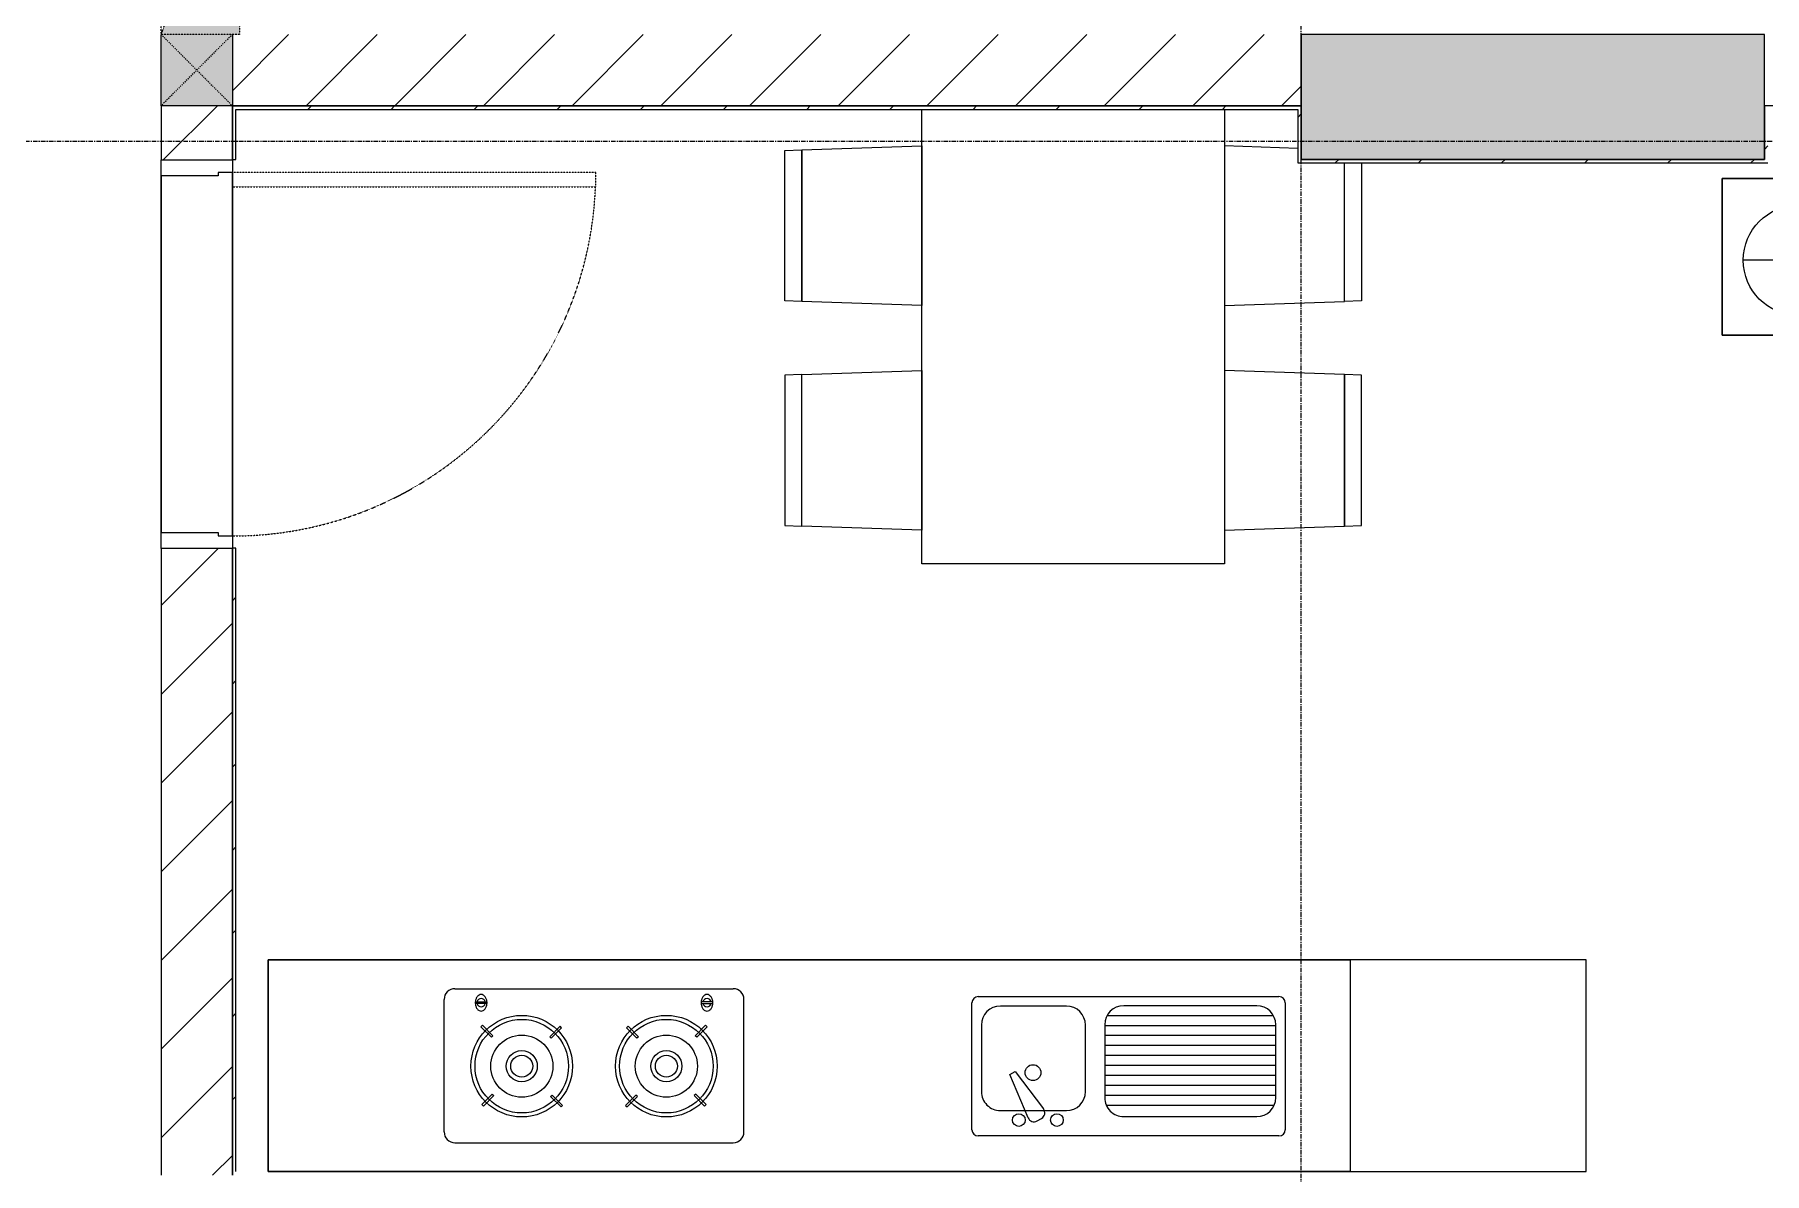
# Model space of a CAD drawing. Header units: millimetres. Extents: x 5356 to 209803, y -16346 to 109894.
# Drawn here: x 118497 to 123353, y 30642 to 33837 of the extents above; entities that cross this region are included whole.
import ezdxf

# ---------------------------------------------------------------- set-up
doc = ezdxf.new("R2010")
doc.units = ezdxf.units.MM
for name, pattern in [('Dash', [6, 3, -3]), ('Grid Line', [22.225, 12.7, -3.175, 3.175, -3.175]), ('NET VAN', [1.06, 0.53, -0.53])]:
    doc.linetypes.add(name, pattern=pattern)
for name, color, linetype, lineweight in [('0-1', 7, 'Continuous', 5), ('A-DETL-GENF-2', 9, 'NET VAN', 9), ('A-DOOR', 31, 'Continuous', 9), ('A-DOOR-FRAM', 31, 'Continuous', 9), ('A-FLOR-1', 9, 'Continuous', 9), ('A-WALL', 113, 'Continuous', 9), ('A-WALL-3', 113, 'Continuous', 18), ('A-WALL-PATT-2', 9, 'Continuous', 9), ('A-WALL-PATT-3', 111, 'Continuous', 9), ('E-FIRE', 2, 'Continuous', 9), ('I-FURN', 30, 'Continuous', 9), ('I-FURN-1', 9, 'Continuous', 9), ('I-WALL-1', 253, 'Continuous', 18), ('S-COLS', 52, 'Continuous', 9), ('S-COLS-1', 254, 'Continuous', 5), ('S-COLS-2', 253, 'Continuous', 18), ('S-COLS-3', 9, 'Continuous', 9), ('S-COLS-4', 52, 'Continuous', 18), ('S-COLS-HDLN', 52, 'Dash', 9), ('S-GRID-1', 1, 'Grid Line', 9)]:
    doc.layers.add(name, color=color, linetype=linetype, lineweight=lineweight)
pattern_1 = [(45, (0, 0), (-116.67262, 116.67262), [])]
pattern_2 = [(45, (0, 0), (-124.4508, 124.4508), [])]

# ---------------------------------------------------------------- blocks, each defined once
blk = doc.blocks.new('NCV_TKTC_KET CAU_rvt-1-TKCS_MB ĐỊNH VỊ MỐC TỌA ĐỘ CÔNG TRÌNH')
at = {"layer": 'S-COLS-1'}
blk.add_hatch(color=256, dxfattribs=at).paths.add_polyline_path([(123352.6, 33486.9), (123352.6, 33836.9), (122052.6, 33836.9), (122052.6, 33486.9), (122768.5, 33486.9)])
at = {"layer": 'S-COLS-2'}
for p, q in [((123352.6, 33836.9), (122052.6, 33836.9)), ((122052.6, 33836.9), (122052.6, 33486.9)), ((123352.6, 33486.9), (123352.6, 33836.9)), ((122052.6, 33486.9), (123352.6, 33486.9))]:
    blk.add_line(p, q, dxfattribs=at)
blk = doc.blocks.new('HE BEP A1 - HE BEP A 2-842831-TKCS_MB ĐỊNH VỊ MỐC TỌA ĐỘ CÔNG TRÌNH')
at = {"layer": 'I-FURN'}
for p, q in [((662.4, 594.4), (0, 594.4)), ((0, 594.4), (0, 0)), ((662.4, 0), (662.4, 594.4)), ((662.4, 594.4), (3700, 594.4)), ((662.4, 0), (662.4, 594.4)), ((3700, 594.4), (3700, 0)), ((3700, 594.4), (3700, 0)), ((862.4, 494.4), (1706.9, 494.4)), ((3175.6, 513.2), (2394, 513.2)), ((844.9, 120.7), (844.9, 476.9)), ((1298.3, 440.1), (924.9, 440.1)), ((1541.1, 452.3), (1528.6, 445.1)), ((1566.6, 443.1), (1618.1, 322.3)), ((1724.4, 476.9), (1724.4, 120.7)), ((2364, 483.2), (2364, 111.2)), ((3205.6, 483.2), (3205.6, 111.2)), ((876.4, 408.9), (1346.8, 408.9)), ((1644.4, 423.2), (1459, 423.2)), ((1602.7, 313.4), (1523.8, 418.4)), ((2474.5, 410.3), (2470.1, 405.9)), ((2470.1, 405.9), (2499.2, 376.7)), ((2503.6, 381.1), (2474.5, 410.3)), ((2692.1, 413), (2663, 383.9)), ((2667.3, 379.5), (2696.5, 408.6)), ((2696.5, 408.6), (2692.1, 413)), ((2873.2, 408.6), (2877.5, 413)), ((2902.3, 379.5), (2873.2, 408.6)), ((2877.5, 413), (2906.7, 383.9)), ((3066, 381.1), (3095.1, 410.3)), ((3099.5, 405.9), (3070.4, 376.7)), ((3095.1, 410.3), (3099.5, 405.9)), ((871.5, 386.8), (871.5, 182.3)), ((871.5, 380.9), (1351.6, 380.9)), ((871.5, 352.9), (1351.6, 352.9)), ((1351.6, 182.3), (1351.6, 386.8)), ((1405.6, 369.9), (1405.6, 183.2)), ((1697.8, 183.2), (1697.8, 369.9)), ((2499.2, 376.7), (2503.6, 381.1)), ((2663, 383.9), (2667.3, 379.5)), ((2906.7, 383.9), (2902.3, 379.5)), ((3070.4, 376.7), (3066, 381.1)), ((871.5, 324.9), (1351.6, 324.9)), ((871.5, 296.9), (1351.6, 296.9)), ((1618.1, 322.3), (1602.7, 313.4)), ((871.5, 268.9), (1351.6, 268.9)), ((871.5, 240.9), (1351.6, 240.9)), ((871.5, 212.9), (1351.6, 212.9)), ((2467.4, 188.3), (2496.5, 217.4)), ((2500.9, 213), (2471.8, 183.9)), ((2496.5, 217.4), (2500.9, 213)), ((2660.2, 215.8), (2664.6, 220.2)), ((2689.3, 186.7), (2660.2, 215.8)), ((2664.6, 220.2), (2693.7, 191.1)), ((2905, 220.2), (2875.9, 191.1)), ((2880.3, 186.7), (2909.4, 215.8)), ((2909.4, 215.8), (2905, 220.2)), ((3073.1, 217.4), (3068.7, 213)), ((3068.7, 213), (3097.9, 183.9)), ((3102.3, 188.3), (3073.1, 217.4)), ((871.5, 184.9), (1351.6, 184.9)), ((877.9, 156.9), (1345.2, 156.9)), ((2471.8, 183.9), (2467.4, 188.3)), ((2693.7, 191.1), (2689.3, 186.7)), ((2875.9, 191.1), (2880.3, 186.7)), ((3097.9, 183.9), (3102.3, 188.3)), ((1706.9, 103.2), (862.4, 103.2)), ((924.9, 128.9), (1298.3, 128.9)), ((1459, 129.9), (1644.4, 129.9)), ((2451.6, 122.3), (2451.6, 118.3)), ((2484.1, 122.3), (2451.6, 122.3)), ((2451.6, 118.3), (2484.1, 118.3)), ((2484.1, 118.3), (2484.1, 122.3)), ((3085.5, 118.3), (3085.5, 122.3)), ((3085.5, 122.3), (3118, 122.3)), ((3118, 118.3), (3085.5, 118.3)), ((3118, 122.3), (3118, 118.3)), ((3175.6, 81.2), (2394, 81.2)), ((0, 0), (662.4, 0)), ((3700, 0), (662.4, 0))]:
    blk.add_line(p, q, dxfattribs=at)
for centre, radius in [((1485.9, 449.9), 17.8), ((1592.6, 449.9), 17.8), ((2581.9, 298.5), 142.6), ((2987.7, 298.5), 142.6), ((2581.9, 298.5), 131.3), ((2987.7, 298.5), 131.3), ((2581.9, 298.5), 87.2), ((2581.9, 298.5), 43.6), ((2987.7, 298.5), 87.2), ((2987.7, 298.5), 43.6), ((1552.8, 316.6), 22.2), ((2581.9, 298.5), 30.9), ((2987.7, 298.5), 30.9)]:
    blk.add_circle(centre, radius, dxfattribs=at)
for centre, radius, start, end in [((862.4, 476.9), 17.5, 90, 180), ((1706.9, 476.9), 17.5, 0, 90), ((2394, 483.2), 30, 90, 180), ((3175.6, 483.2), 30, 360, 90), ((924.9, 386.8), 53.3, 90, 180), ((1298.3, 386.8), 53.3, 360, 90), ((1537.5, 429.7), 17.8, 119.9521, 219.4618), ((1549.9, 436.9), 17.8, 20.5379, 119.9521), ((1459, 369.9), 53.3, 90, 180), ((1644.4, 369.9), 53.3, 360, 90), ((924.9, 182.3), 53.3, 180, 270), ((1298.3, 182.3), 53.3, 270, 360), ((1459, 183.2), 53.3, 180, 270), ((1644.4, 183.2), 53.3, 270, 360), ((862.4, 120.7), 17.5, 180, 270), ((1706.9, 120.7), 17.5, 270, 360), ((2394, 111.2), 30, 180, 270), ((2485.1, 120.7), 33.5, 163.9419, 180), ((2485.1, 120.7), 33.5, 180, 196.0581), ((2476.6, 123.1), 24.7, 145.204, 163.9419), ((2476.6, 118.2), 24.7, 196.0581, 214.796), ((2467.8, 120.3), 11.6, 9.9102, 170.0898), ((2467.8, 120.3), 11.6, 189.7177, 350.2823), ((2471.3, 126.9), 18.1, 120.7976, 145.204), ((2471.3, 114.5), 18.1, 214.796, 239.2024), ((2467.9, 132.6), 11.5, 90, 120.7976), ((2467.9, 108.8), 11.5, 239.2024, 270), ((2467.9, 132.6), 11.5, 59.2024, 90), ((2467.9, 108.8), 11.5, 270, 300.7976), ((2464.5, 126.9), 18.1, 34.796, 59.2024), ((2464.5, 114.5), 18.1, 300.7976, 325.204), ((2459.1, 123.1), 24.7, 16.0581, 34.796), ((2459.1, 118.2), 24.7, 325.204, 343.9419), ((2450.6, 120.7), 33.5, 0, 16.0581), ((2450.6, 120.7), 33.5, 343.9419, 0), ((3119, 120.7), 33.5, 163.9419, 180), ((3119, 120.7), 33.5, 180, 196.0581), ((3110.5, 123.1), 24.7, 145.204, 163.9419), ((3110.5, 118.2), 24.7, 196.0581, 214.796), ((3105.2, 126.9), 18.1, 120.7976, 145.204), ((3105.2, 114.5), 18.1, 214.796, 239.2024), ((3101.8, 120.3), 11.6, 9.9102, 170.0898), ((3101.8, 120.3), 11.6, 189.7177, 350.2823), ((3101.8, 132.6), 11.5, 90, 120.7976), ((3101.8, 108.8), 11.5, 239.2024, 270), ((3101.8, 132.6), 11.5, 59.2024, 90), ((3101.8, 108.8), 11.5, 270, 300.7976), ((3098.4, 126.9), 18.1, 34.796, 59.2024), ((3098.4, 114.5), 18.1, 300.7976, 325.204), ((3093, 123.1), 24.7, 16.0581, 34.796), ((3093, 118.2), 24.7, 325.204, 343.9419), ((3084.5, 120.7), 33.5, 0, 16.0581), ((3084.5, 120.7), 33.5, 343.9419, 0), ((3175.6, 111.2), 30, 270, 0)]:
    blk.add_arc(centre, radius, start, end, dxfattribs=at)
at = {"layer": 'I-FURN-1'}
for p, q in [((3700, 594.4), (0, 594.4)), ((0, 594.4), (0, 0)), ((3700, 0), (3700, 594.4)), ((0, 0), (3700, 0))]:
    blk.add_line(p, q, dxfattribs=at)
blk = doc.blocks.new('LOBBY_SOFA_1 - LOBBY_SOFA_1-850634-TKCS_MB ĐỊNH VỊ MỐC TỌA ĐỘ CÔNG TRÌNH')
at = {"layer": 'I-FURN'}
for p, q in [((-2556, 0), (-2556, -660)), ((-708, -660), (-708, 0)), ((-2457, -66), (-2457, -660)), ((-807, -66), (-2457, -66)), ((-807, -660), (-807, -66)), ((-807, -143), (-2457, -143)), ((-1907, -143), (-1907, -660)), ((-1357, -143), (-1357, -660)), ((-3128.2, -193.5), (-2688.2, -193.5)), ((-3128.2, -633.5), (-3128.2, -193.5)), ((-2688.2, -193.5), (-2688.2, -633.5)), ((-2915.4, -269), (-2915.4, -401)), ((-2915.4, -357), (-2981.4, -423)), ((-2849.4, -423), (-2915.4, -357)), ((-2937.4, -423), (-3069.4, -423)), ((-2981.4, -423), (-2915.4, -489)), ((-2915.4, -489), (-2849.4, -423)), ((-2893.4, -423), (-2761.4, -423)), ((-2915.4, -445), (-2915.4, -577)), ((-2688.2, -633.5), (-3128.2, -633.5)), ((-2556, -660), (-708, -660)), ((-2172.3, -1064.5), (-2172.3, -1504.5)), ((-1160.3, -1020.5), (-2128.3, -1020.5)), ((-1116.3, -1504.5), (-1116.3, -1064.5)), ((-2128.3, -1548.5), (-1160.3, -1548.5))]:
    blk.add_line(p, q, dxfattribs=at)
for radius in [154, 22]:
    blk.add_circle((-2915.4, -423), radius, dxfattribs=at)
for centre, start, end in [((-2128.3, -1064.5), 90, 180), ((-1160.3, -1064.5), 0, 90), ((-2128.3, -1504.5), 180, 270), ((-1160.3, -1504.5), 270, 0)]:
    blk.add_arc(centre, 44, start, end, dxfattribs=at)
at = {"layer": 'I-FURN-1'}
for p, q in [((-2556, 0), (-2556, -660)), ((-708, -660), (-708, 0)), ((-2688.2, -193.5), (-3128.2, -193.5)), ((-3128.2, -193.5), (-3128.2, -633.5)), ((-2688.2, -633.5), (-2688.2, -193.5)), ((-3128.2, -633.5), (-2688.2, -633.5)), ((-2556, -660), (-708, -660)), ((-2172.3, -1064.5), (-2172.3, -1504.5)), ((-1160.3, -1020.5), (-2128.3, -1020.5)), ((-1116.3, -1504.5), (-1116.3, -1064.5)), ((-2128.3, -1548.5), (-1160.3, -1548.5))]:
    blk.add_line(p, q, dxfattribs=at)
for centre, start, end in [((-2128.3, -1064.5), 90, 180), ((-1160.3, -1064.5), 0, 90), ((-2128.3, -1504.5), 180, 270), ((-1160.3, -1504.5), 270, 0)]:
    blk.add_arc(centre, 44, start, end, dxfattribs=at)
blk = doc.blocks.new('RES_BAN AN 1 - RES_BAN AN 1-V112-TKCS_MB ĐỊNH VỊ MỐC TỌA ĐỘ CÔNG TRÌNH')
at = {"layer": 'I-FURN-1'}
for p, q in [((-425, 1275), (425, 1275)), ((-425, 0), (-425, 1275)), ((425, 1275), (425, 0)), ((-761.9, 1168.8), (-809.6, 1167.2)), ((-809.6, 1167.2), (-809.6, 745.3)), ((-425, 1180), (-761.9, 1168.8)), ((-761.9, 1168.8), (-761.9, 743.8)), ((-761.9, 743.8), (-761.9, 1168.8)), ((-425, 732.5), (-425, 1180)), ((425, 1180), (761.9, 1168.8)), ((425, 732.5), (425, 1180)), ((761.9, 1168.8), (761.9, 743.8)), ((761.9, 1168.8), (761.9, 743.8)), ((809.6, 1167.2), (761.9, 1168.8)), ((809.6, 745.3), (809.6, 1167.2)), ((-809.6, 745.3), (-761.9, 743.8)), ((-761.9, 743.8), (-425, 732.5)), ((761.9, 743.8), (425, 732.5)), ((761.9, 743.8), (809.6, 745.3)), ((-809.6, 536.9), (-761.9, 538.5)), ((-809.6, 150), (-809.6, 536.9)), ((-425, 549.7), (-761.9, 538.5)), ((-761.9, 538.5), (-761.9, 150)), ((-761.9, 538.5), (-761.9, 150)), ((-425, 102.3), (-425, 549.7)), ((425, 549.7), (761.9, 538.5)), ((425, 102.3), (425, 549.7)), ((761.9, 538.5), (761.9, 113.5)), ((761.9, 538.5), (809.6, 536.9)), ((761.9, 113.5), (761.9, 538.5)), ((809.6, 536.9), (809.6, 115.1)), ((-630, 109.1), (-425, 102.3)), ((761.9, 113.5), (425, 102.3)), ((809.6, 115.1), (761.9, 113.5))]:
    blk.add_line(p, q, dxfattribs=at)
blk = doc.blocks.new('NCV_TKTC_TANG 1_rvt-1-TKCS_MB ĐỊNH VỊ MỐC TỌA ĐỘ CÔNG TRÌNH')
at = {"layer": 'A-WALL-PATT-2'}
h = blk.add_hatch(dxfattribs=at)
h.set_pattern_fill('FP_3', color=256, style=0, pattern_type=2)
h.set_pattern_definition(pattern_1)
h.paths.add_polyline_path([(119062.6, 30636.9), (119062.6, 32396.1), (119052.6, 32395.3), (119052.6, 30636.9)])
h.paths.add_polyline_path([(119052.6, 33486.1), (119062.6, 33486.1), (119062.6, 33636.9), (119052.6, 33636.9)])
h = blk.add_hatch(dxfattribs=at)
h.set_pattern_fill('FP_3', color=256, style=0, pattern_type=2)
h.set_pattern_definition(pattern_1)
h.paths.add_polyline_path([(122042.6, 33626.9), (122042.6, 33636.9), (119062.6, 33636.9), (119062.6, 33626.9), (121558, 33626.9)])
h = blk.add_hatch(dxfattribs=at)
h.set_pattern_fill('FP_3', color=256, style=0, pattern_type=2)
h.set_pattern_definition(pattern_1)
h.paths.add_polyline_path([(122052.6, 33486.9), (122052.6, 33636.9), (122042.6, 33636.9), (122042.6, 33486.9)])
h = blk.add_hatch(dxfattribs=at)
h.set_pattern_fill('FP_3', color=256, style=0, pattern_type=2)
h.set_pattern_definition(pattern_1)
h.paths.add_polyline_path([(125842.6, 33626.9), (125852.6, 33626.9), (125852.6, 33636.9), (123352.6, 33636.9), (123352.6, 33626.9), (125794.5, 33626.9)])
h = blk.add_hatch(dxfattribs=at)
h.set_pattern_fill('FP_3', color=256, style=0, pattern_type=2)
h.set_pattern_definition(pattern_1)
h.paths.add_polyline_path([(123362.6, 33476.9), (123362.6, 33626.9), (123352.6, 33626.9), (123352.6, 33476.9)])
h = blk.add_hatch(dxfattribs=at)
h.set_pattern_fill('FP_3', color=256, style=0, pattern_type=2)
h.set_pattern_definition(pattern_1)
h.paths.add_polyline_path([(122163.2, 33476.9), (123352.6, 33476.9), (123352.6, 33486.9), (122042.6, 33486.9), (122042.6, 33476.9)])
at = {"layer": 'A-FLOR-1'}
for p, q in [((118852.6, 33440.3), (118852.6, 32440.3)), ((119052.6, 33450.3), (119052.6, 32430.3)), ((119052.6, 32430.3), (119052.6, 33450.3))]:
    blk.add_line(p, q, dxfattribs=at)
at = {"layer": 'I-WALL-1'}
for p, q in [((119052.6, 33636.9), (119052.6, 33486.1)), ((119062.6, 33636.9), (119052.6, 33636.9)), ((122042.6, 33636.9), (119062.6, 33636.9)), ((119062.6, 33486.1), (119062.6, 33626.9)), ((119062.6, 33626.9), (122042.6, 33626.9)), ((122052.6, 33636.9), (122042.6, 33636.9)), ((122042.6, 33626.9), (122042.6, 33486.9)), ((122052.6, 33486.9), (122052.6, 33636.9)), ((125852.6, 33636.9), (123352.6, 33636.9)), ((123352.6, 33636.9), (123352.6, 33626.9)), ((123352.6, 33626.9), (123352.6, 33486.9)), ((119052.6, 33486.1), (119062.6, 33486.1)), ((122042.6, 33486.9), (122042.6, 33476.9)), ((122042.6, 33476.9), (123352.6, 33476.9)), ((123352.6, 33486.9), (122052.6, 33486.9)), ((123352.6, 33476.9), (123362.6, 33476.9)), ((119062.6, 32396.1), (119052.6, 32396.1)), ((119052.6, 32395.3), (119052.6, 30636.9)), ((119062.6, 30646.9), (119062.6, 32396.1))]:
    blk.add_line(p, q, dxfattribs=at)
at = {"layer": 'I-FURN-1', "rotation": 180}
for name, p in [('RES_BAN AN 1 - RES_BAN AN 1-V112-TKCS_MB ĐỊNH VỊ MỐC TỌA ĐỘ CÔNG TRÌNH', (121412.6, 33626.9)), ('HE BEP A1 - HE BEP A 2-842831-TKCS_MB ĐỊNH VỊ MỐC TỌA ĐỘ CÔNG TRÌNH', (122852.6, 31241.3))]:
    blk.add_blockref(name, p, dxfattribs=at)
at = {"layer": 'I-FURN-1'}
blk.add_blockref('LOBBY_SOFA_1 - LOBBY_SOFA_1-850634-TKCS_MB ĐỊNH VỊ MỐC TỌA ĐỘ CÔNG TRÌNH', (126362.6, 33626.9), dxfattribs=at)
blk = doc.blocks.new('FD_05 - FD_05-1000x2200mm-835433-TKCS_MB ĐỊNH VỊ MỐC TỌA ĐỘ CÔNG TRÌNH')
at = {"layer": 'A-DETL-GENF-2'}
for p, q in [((510, -100), (470, -100)), ((470, -100), (470, -1120)), ((510, -1120), (510, -100)), ((470, -1120), (510, -1120))]:
    blk.add_line(p, q, dxfattribs=at)
blk.add_arc((510, -100), 1020, 180, 267.7525, dxfattribs=at)
at = {"layer": 'A-DOOR-FRAM'}
for p, q in [((-545, 100), (-500, 100)), ((-545, -100), (-545, 100)), ((-500, 100), (-500, -60)), ((500, 100), (545, 100)), ((500, -60), (500, 100)), ((545, 100), (545, -100)), ((-500, -60), (-510, -60)), ((-510, -60), (-510, -100)), ((510, -60), (500, -60)), ((510, -100), (510, -60)), ((-510, -100), (-545, -100)), ((545, -100), (510, -100))]:
    blk.add_line(p, q, dxfattribs=at)
blk = doc.blocks.new('G1_SOF - BO TRU - 200x200-V353-TKCS_MB ĐỊNH VỊ MỐC TỌA ĐỘ CÔNG TRÌNH')
at = {"layer": 'S-COLS-3'}
blk.add_hatch(color=256, dxfattribs=at).paths.add_polyline_path([(-100, 100), (-100, -99.6), (100, -99.6), (100, 100)])
at = {"layer": 'S-COLS-4'}
for p, q in [((-100, 100), (100, 100)), ((-100, -99.6), (-100, 100)), ((100, 100), (100, -99.6))]:
    blk.add_line(p, q, dxfattribs=at)
at = {"layer": 'S-COLS-HDLN'}
for p, q in [((100, -100), (-100, 100)), ((-100, -100), (100, 100))]:
    blk.add_line(p, q, dxfattribs=at)
blk = doc.blocks.new('40_HY_FIX_FS-FH_FHR_R19_Scale 1_300 - FH _ FHR-4771138-TKCS_MB ĐỊNH VỊ MỐC TỌA ĐỘ CÔNG TRÌNH')
at = {"layer": 'E-FIRE'}
blk.add_hatch(color=256, dxfattribs=at).paths.add_polyline_path([(300, -120), (300, 100), (-300, 100), (183.8, -77.4)])
at = {"layer": 'A-DETL-GENF-2'}
for p, q in [((-300, 100), (300, 100)), ((300, -120), (-300, 100)), ((-300, 100), (300, 100)), ((-300, -120), (-300, 100)), ((300, 100), (300, -120)), ((300, 100), (300, -120)), ((300, -120), (-300, -120))]:
    blk.add_line(p, q, dxfattribs=at)

msp = doc.modelspace()

# ---------------------------------------------------------------- hatches: boundary and pattern name
at = {"layer": 'A-WALL-PATT-3'}
h = msp.add_hatch(dxfattribs=at)
h.set_pattern_fill('FP_1', color=256, style=0, pattern_type=2)
h.set_pattern_definition(pattern_2)
h.paths.add_polyline_path([(119052.6, 33637.4), (122052.6, 33637.4), (122052.6, 33837.4), (119052.6, 33836.9)])
h = msp.add_hatch(dxfattribs=at)
h.set_pattern_fill('FP_1', color=256, style=0, pattern_type=2)
h.set_pattern_definition(pattern_2)
h.paths.add_polyline_path([(119052.6, 29586.9), (119052.6, 30437), (118852.6, 30437), (118852.6, 29586.9)])
h.paths.add_polyline_path([(118852.6, 30637), (119052.6, 30637), (119052.6, 32395.3), (118852.6, 32395.3), (118852.6, 30994.4)])
h.paths.add_polyline_path([(118852.6, 33485.3), (119052.6, 33485.3), (119052.6, 33637.4), (118852.6, 33637.4)])

# ---------------------------------------------------------------- linework, layer by layer
at = {"layer": 'A-WALL'}
for p, q in [((118852.6, 32440.3), (118852.6, 33440.3)), ((119052.6, 33450.3), (119052.6, 32430.3))]:
    msp.add_line(p, q, dxfattribs=at)
at = {"layer": 'A-WALL-3'}
for p, q in [((122052.6, 33637.4), (122052.6, 33837.4)), ((118852.6, 33637.4), (118852.6, 33485.3)), ((119052.6, 33637.4), (122052.6, 33637.4)), ((119052.6, 33485.3), (119052.6, 33637.4)), ((118852.6, 32395.3), (118852.6, 30637)), ((119052.6, 30637), (119052.6, 32395.3))]:
    msp.add_line(p, q, dxfattribs=at)
at = {"layer": 'S-GRID-1'}
for p, q in [((122052.6, 20960.6), (122052.6, 80482.7)), ((131551.8, 33536.9), (29351.8, 33536.9))]:
    msp.add_line(p, q, dxfattribs=at)

# ---------------------------------------------------------------- block references
at = {"layer": '0-1'}
for name in ['NCV_TKTC_KET CAU_rvt-1-TKCS_MB ĐỊNH VỊ MỐC TỌA ĐỘ CÔNG TRÌNH', 'NCV_TKTC_TANG 1_rvt-1-TKCS_MB ĐỊNH VỊ MỐC TỌA ĐỘ CÔNG TRÌNH']:
    msp.add_blockref(name, (0, 0), dxfattribs=at)
at = {"layer": 'A-DOOR', "rotation": 90.00000000000007}
msp.add_blockref('FD_05 - FD_05-1000x2200mm-835433-TKCS_MB ĐỊNH VỊ MỐC TỌA ĐỘ CÔNG TRÌNH', (118952.6, 32940.3), dxfattribs=at)
at = {"layer": 'E-FIRE', "rotation": 270.0000000000002}
msp.add_blockref('40_HY_FIX_FS-FH_FHR_R19_Scale 1_300 - FH _ FHR-4771138-TKCS_MB ĐỊNH VỊ MỐC TỌA ĐỘ CÔNG TRÌNH', (118972.6, 34136.9), dxfattribs=at)
at = {"layer": 'S-COLS', "rotation": 180}
msp.add_blockref('G1_SOF - BO TRU - 200x200-V353-TKCS_MB ĐỊNH VỊ MỐC TỌA ĐỘ CÔNG TRÌNH', (118952.6, 33737.4), dxfattribs=at)

doc.saveas('drawing.dxf')
